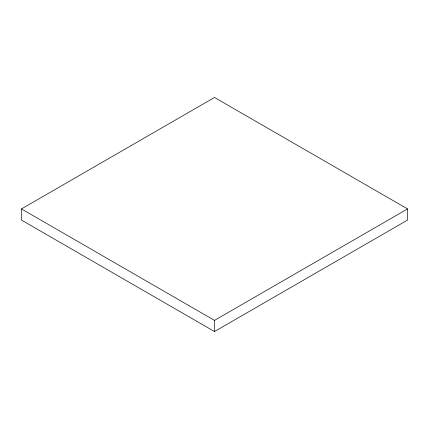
<?xml version="1.0" encoding="UTF-8"?>
<svg xmlns="http://www.w3.org/2000/svg" width="429" height="429" viewBox="0 0 429 429"><rect width="100%" height="100%" fill="white"/><g stroke="black" fill="none" stroke-linecap="round" stroke-linejoin="round"><path stroke-width="0.64" d="M21.45 208.928L214.5 97.469L407.55 208.928L407.55 220.072L214.5 331.531L21.45 220.072L21.45 208.928L214.5 320.383L407.55 208.928M214.5 320.383L214.5 331.531"/></g></svg>
